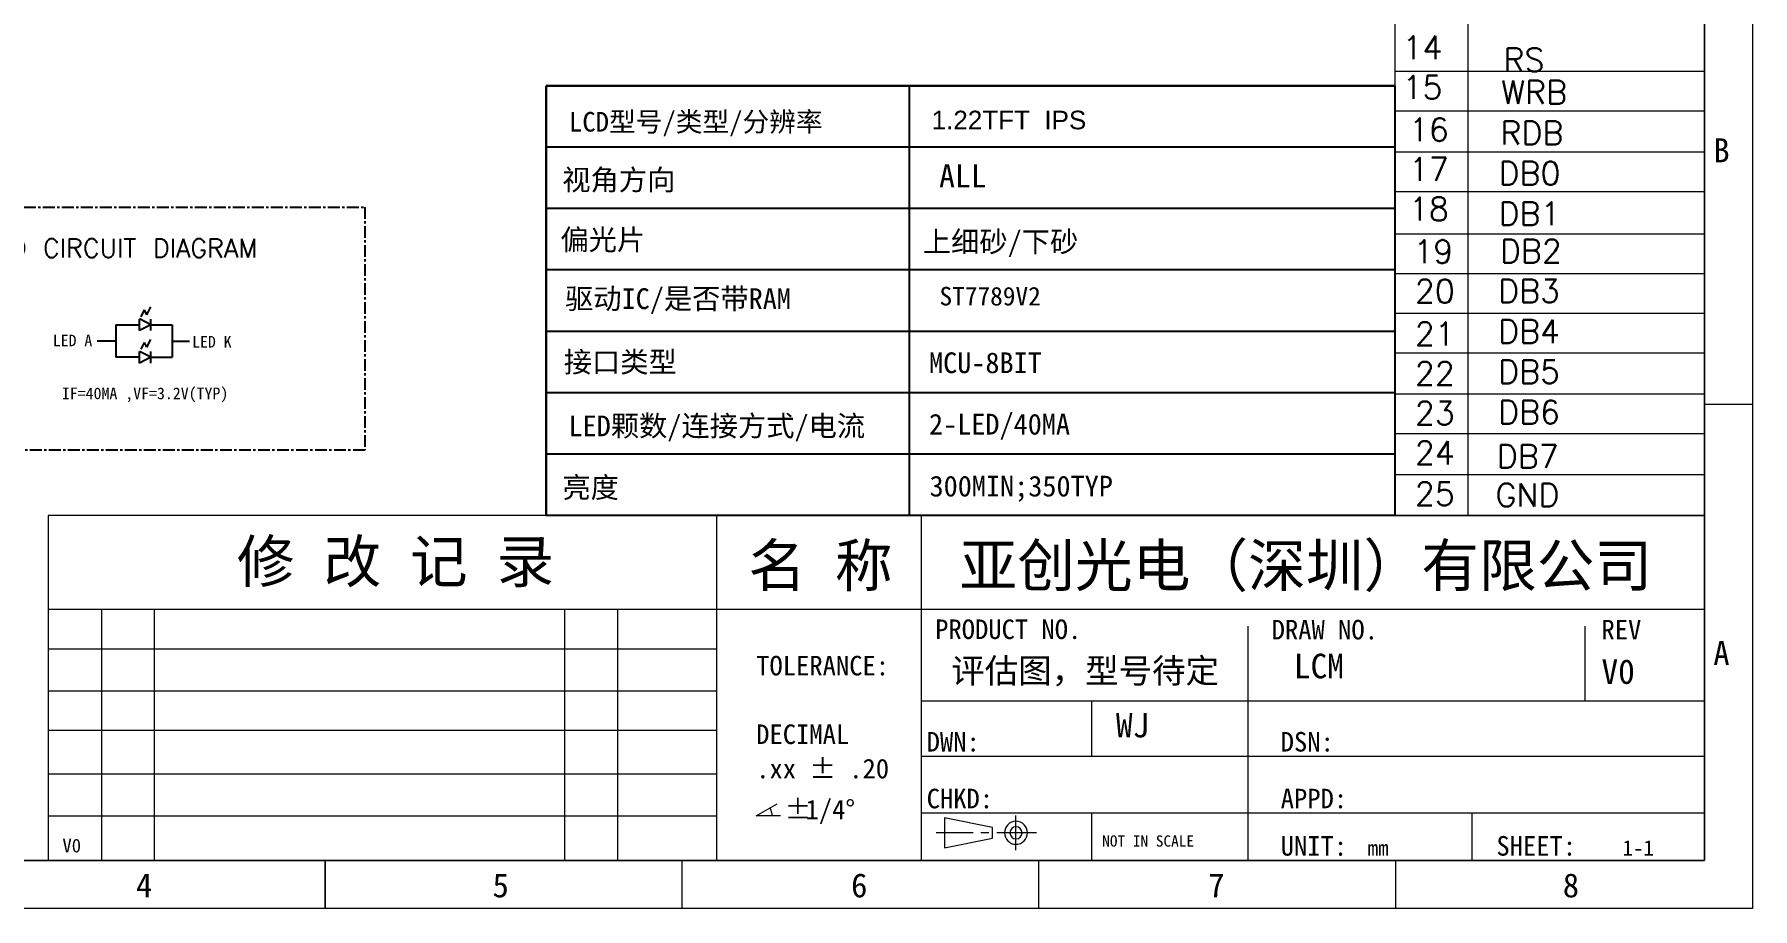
# Model space of a CAD drawing. Header units: millimetres. Extents: x 1040 to 3675, y 249 to 975.
# Drawn here: x 3331.8 to 3469.6, y 763.1 to 833.2 of the extents above; entities that cross this region are included whole.
import ezdxf
from ezdxf.enums import TextEntityAlignment as Align

# ---------------------------------------------------------------- set-up
doc = ezdxf.new("R2010")
doc.units = ezdxf.units.MM
doc.linetypes.add('C_SOLID_M', pattern=[0])
doc.linetypes.add('CENTER', pattern=[50.8, 31.75, -6.35, 6.35, -6.35])
for name, color, linetype in [('dim', 3, 'Continuous'), ('FPC', 33, 'Continuous'), ('需修改处', 1, 'Continuous')]:
    doc.layers.add(name, color=color, linetype=linetype)
doc.styles.get("Standard").update_dxf_attribs({"font": 'txt', "bigfont": 'gbcbig.shx'})
doc.styles.add('宋', font='', dxfattribs={"height": 2})
doc.styles.add('宋体', font='')
doc.styles.get('宋').set_extended_font_data('SimSun')
doc.styles.get('宋体').set_extended_font_data('SimSun')

msp = doc.modelspace()

# ---------------------------------------------------------------- linework, layer by layer
at = {"lineweight": 0}
for p, q in [((3469.5749, 924.9533), (3469.5749, 763.072)), ((3465.7206, 921.099), (3465.7206, 766.9263)), ((3465.7206, 766.9263), (3465.7206, 921.099)), ((3465.7206, 772.7848), (3465.7206, 804.3435)), ((3465.7206, 803.5423), (3469.5749, 803.5423)), ((3465.7206, 794.5946), (3332.8948, 794.5946)), ((3465.7206, 766.9263), (3465.7206, 794.5946)), ((3332.8948, 787.1018), (3465.7206, 787.1018)), ((3429.1167, 766.9263), (3429.1167, 785.7408)), ((3456.1404, 779.7061), (3456.1404, 785.7408)), ((3469.5749, 784.6882), (3469.5749, 772.7848)), ((3469.5749, 781.8314), (3469.5749, 772.7848)), ((3469.5749, 781.8314), (3469.5749, 772.7848)), ((3465.7206, 779.7061), (3402.8991, 779.7061)), ((3408.6172, 769.5797), (3404.7775, 770.3609)), ((3404.7775, 770.3609), (3404.7775, 767.9514)), ((3410.5013, 767.7645), (3410.5013, 770.5478)), ((3408.6172, 768.7326), (3408.6172, 769.5797)), ((3404.7775, 767.9514), (3408.6172, 768.7326)), ((3465.7206, 766.9263), (3244.4828, 766.9263)), ((3465.7206, 766.9263), (3244.4828, 766.9263)), ((3244.4828, 766.9263), (3465.7206, 766.9263)), ((3244.4828, 766.9263), (3465.7206, 766.9263)), ((3276.3297, 766.9263), (3347.5997, 766.9263)), ((3355.1017, 763.072), (3355.1017, 766.9263)), ((3355.1017, 766.9263), (3355.1017, 763.072)), ((3355.1017, 766.7973), (3355.1017, 765.5062)), ((3377.966, 766.9263), (3465.7206, 766.9263)), ((3377.966, 766.9263), (3402.8991, 766.9263)), ((3383.72, 763.072), (3383.72, 766.9263)), ((3400.2926, 766.9263), (3465.7206, 766.9263)), ((3465.7206, 766.9263), (3402.8991, 766.9263)), ((3412.3383, 763.072), (3412.3383, 766.9263)), ((3440.9566, 763.072), (3440.9566, 766.9263)), ((3355.1017, 765.5062), (3355.1017, 763.072)), ((3469.5749, 763.072), (3240.6284, 763.072))]:
    msp.add_line(p, q, dxfattribs=at)
at = {"color": 0, "lineweight": 0}
for p, q in [((3440.8949, 879.7876), (3440.8949, 794.5946)), ((3446.7447, 879.7876), (3446.7447, 794.5946)), ((3465.7206, 794.5946), (3465.7206, 879.7876))]:
    msp.add_line(p, q, dxfattribs=at)
for p, q in [((3440.8949, 829.0829), (3372.816, 829.0827)), ((3372.816, 829.0827), (3372.8161, 794.5946)), ((3401.9575, 794.5946), (3401.9574, 829.0828)), ((3440.8949, 824.156), (3372.8161, 824.1558)), ((3440.8949, 819.229), (3372.8161, 819.229)), ((3440.8949, 814.3021), (3372.8161, 814.3021)), ((3440.8949, 809.3752), (3372.8161, 809.3752)), ((3440.8949, 804.4484), (3372.8161, 804.4484)), ((3440.8949, 799.5215), (3372.8161, 799.5215)), ((3440.8949, 794.5946), (3372.8161, 794.5946)), ((3440.8949, 794.5946), (3384.1625, 794.5946))]:
    msp.add_line(p, q)
at = {"linetype": 'ByBlock', "lineweight": 0}
for p, q in [((3332.8948, 794.5946), (3332.8948, 766.9263)), ((3386.4762, 794.5946), (3386.4762, 766.9263)), ((3402.8991, 794.5946), (3402.8991, 766.9263)), ((3337.1796, 787.1018), (3337.1796, 766.9263)), ((3341.4041, 787.1018), (3341.4041, 766.9263)), ((3374.3013, 787.1018), (3374.3013, 766.9263)), ((3378.5475, 787.1018), (3378.5475, 766.9263)), ((3386.4762, 783.8939), (3332.8948, 783.8939)), ((3386.4762, 780.5037), (3332.8948, 780.5037)), ((3416.5667, 779.7061), (3416.5667, 775.2745)), ((3386.4762, 777.3545), (3332.8948, 777.3545)), ((3465.7206, 775.2745), (3402.8991, 775.2745)), ((3386.4762, 773.8538), (3332.8948, 773.8538)), ((3386.4762, 773.8538), (3332.8948, 773.8538)), ((3386.4762, 770.5008), (3332.8948, 770.5008)), ((3465.7206, 770.7222), (3402.8991, 770.7222)), ((3416.5667, 770.7222), (3416.5667, 766.9263)), ((3447.0582, 770.7222), (3447.0582, 766.9263))]:
    msp.add_line(p, q, dxfattribs=at)
at = {"linetype": 'CENTER', "lineweight": 0, "ltscale": 0.1}
msp.add_line((3412.135, 769.1561), (3404.1005, 769.1561), dxfattribs=at)
at = {"color": 0, "linetype": 'Continuous', "lineweight": 0}
for points in [[(3440.8949, 830.2435), (3465.7206, 830.2435)], [(3440.8949, 827.0625), (3465.7206, 827.0625)], [(3440.8949, 823.7718), (3465.7206, 823.7718)], [(3440.8949, 820.5909), (3465.7206, 820.5909)], [(3440.8949, 817.1905), (3465.7206, 817.1905)], [(3440.8949, 814.0095), (3465.7206, 814.0095)], [(3440.8949, 810.8286), (3465.7206, 810.8286)], [(3440.8949, 807.6476), (3465.7206, 807.6476)], [(3440.8949, 804.3569), (3465.7206, 804.3569)], [(3440.8949, 801.176), (3465.7206, 801.176)], [(3440.8949, 797.8853), (3465.7206, 797.8853)], [(3440.8949, 797.8853), (3465.7206, 797.8853)], [(3440.8949, 794.5946), (3465.7206, 794.5946)]]:
    msp.add_lwpolyline(points, dxfattribs=at)
msp.add_lwpolyline([(3372.816, 829.0827), (3440.8949, 829.0827), (3440.8949, 794.5946), (3372.816, 794.5946)], close=True)
at = {"lineweight": 5}
msp.add_lwpolyline([(3439.601, 794.5946), (3465.7206, 794.5946)], dxfattribs=at)
at = {"lineweight": 0}
msp.add_lwpolyline([(3391.6304, 770.5058), (3389.6683, 770.5058), (3391.3624, 771.4839)], dxfattribs=at)
msp.add_lwpolyline([(3390.9479, 770.5058, 0.1316525), (3390.7765, 771.1456)], format="xyb", dxfattribs=at)
for radius, start, end in [(0.9203, 0, 180), (0.9203, 180, 0), (0.4865, 0, 180), (0.4865, 180, 0)]:
    msp.add_arc((3410.5013, 769.1561), radius, start, end, dxfattribs=at)
at = {"layer": 'dim', "color": 4, "linetype": 'C_SOLID_M'}
for p, q in [((3341.1291, 809.9077), (3340.2057, 810.3694)), ((3340.2057, 809.4457), (3340.2057, 810.3691)), ((3341.1291, 809.4457), (3341.1291, 810.3691)), ((3338.3055, 809.9074), (3340.2057, 809.9074)), ((3341.1292, 809.9077), (3340.2057, 809.4459)), ((3341.1291, 809.9074), (3342.8366, 809.9074)), ((3342.8366, 809.9074), (3342.8366, 807.2978)), ((3341.1291, 807.298), (3340.2057, 807.7597)), ((3340.2057, 806.8361), (3340.2057, 807.7595)), ((3341.1291, 806.8361), (3341.1291, 807.7595)), ((3342.8366, 808.6026), (3344.2118, 808.6026)), ((3341.1291, 807.298), (3340.2057, 806.8363)), ((3341.1291, 807.2978), (3342.8366, 807.2978))]:
    msp.add_line(p, q, dxfattribs=at)
at = {"layer": 'dim', "color": 4}
for p, q in [((3340.5972, 811.095), (3340.3274, 810.5553)), ((3340.5972, 811.0951), (3340.7865, 810.7165)), ((3341.1007, 811.3449), (3340.7865, 810.7165)), ((3338.3055, 809.9074), (3338.3055, 807.2978)), ((3338.3055, 808.6026), (3336.812, 808.6026)), ((3340.5972, 808.4854), (3340.3274, 807.9457)), ((3340.5972, 808.4854), (3340.7865, 808.1069)), ((3341.1007, 808.7353), (3340.7865, 808.1069)), ((3340.2057, 807.2978), (3338.3055, 807.2978))]:
    msp.add_line(p, q, dxfattribs=at)
for points in [[(3340.8993, 810.6688), (3341.0532, 811.2498), (3340.6807, 810.7781)], [(3340.8993, 808.0592), (3341.0532, 808.6401), (3340.6807, 808.1685)]]:
    msp.add_solid(points, dxfattribs=at)
at = {"layer": 'FPC', "color": 1, "linetype": 'CENTER', "ltscale": 0.03}
msp.add_lwpolyline([(3323.3167, 819.3507), (3358.2912, 819.3507), (3358.2912, 799.8595), (3323.3167, 799.8595)], close=True, dxfattribs=at)

# ---------------------------------------------------------------- texts
at = {"color": 0, "linetype": 'Continuous', "lineweight": 0}
for s, p in [('14', (3441.4952, 831.2088)), ('RS', (3449.6056, 830.2325)), ('15', (3441.4952, 828.0279)), ('WRB', (3449.4195, 827.6239)), ('16', (3442.0206, 824.6267)), ('RDB', (3449.3614, 824.3631)), ('17', (3442.0206, 821.4457)), ('DB0', (3449.2117, 821.1281)), ('18', (3442.0206, 818.2647)), ('DB1', (3449.2117, 817.8888)), ('19', (3442.3718, 814.8498)), ('DB2', (3449.3203, 814.887)), ('20', (3442.4889, 811.6688)), ('DB3', (3449.1689, 811.6827)), ('DB4', (3449.1689, 808.4434)), ('21', (3442.4889, 808.2539)), ('22', (3442.4889, 805.0729)), ('DB5', (3449.1689, 805.2041)), ('23', (3442.4889, 801.892)), ('DB6', (3449.1689, 801.9648)), ('24', (3442.4889, 798.711)), ('DB7', (3449.074, 798.4189)), ('25', (3442.4889, 795.4203)), ('GND', (3448.9619, 795.3225))]:
    msp.add_text(s, height=1.86472, dxfattribs=at).set_placement(p)
at = {"color": 0, "linetype": 'Continuous', "style": '宋体'}
for s, height, rotation, p in [('LCD型号/类型/分辨率', 1.570419, 359.99988, (3384.8267, 825.4036)), ('视角方向', 1.66182, 359.99988, (3378.6512, 820.7004)), ('偏光片', 1.66182, 0.000124, (3377.3704, 815.9032)), ('驱动IC/是否带RAM', 1.661819, 0.000124, (3383.3973, 811.1713)), ('接口类型', 1.66182, 359.99988, (3378.7678, 806.0916)), ('LED颗数/连接方式/电流', 1.661819, 0.000124, (3386.5095, 800.9655)), ('亮度', 1.66182, 0.000243, (3376.3958, 796.0273))]:
    msp.add_text(s, height=height, rotation=rotation, dxfattribs=at).set_placement(p, align=Align.CENTER)
at = {"lineweight": 0, "style": '宋体'}
for s, height, p in [('B', 1.9272, (3466.4225, 822.9377)), ('PRODUCT NO.', 1.566513, (3404.0212, 784.6995)), ('DRAW NO.', 1.56651, (3431.0054, 784.6658)), ('REV', 1.56651, (3457.4522, 784.6658)), ('A', 1.9272, (3466.4184, 782.6025)), ('TOLERANCE:', 1.56651, (3389.6683, 781.7824)), ('DECIMAL', 1.56651, (3389.6683, 776.278)), ('DWN:', 1.56651, (3403.3381, 775.6737)), ('DSN:', 1.56651, (3431.7307, 775.6737)), ('.xx %%p .20', 1.566513, (3389.6683, 773.5224)), ('%%p ', 1.56651, (3391.9447, 770.2692)), ('1/4%%D', 1.56651, (3393.6219, 770.2384)), ('CHKD:', 1.56651, (3403.3381, 771.1214)), ('APPD:', 1.56651, (3431.7307, 771.1214)), ('UNIT:', 1.56651, (3431.7307, 767.3227)), ('SHEET:', 1.56651, (3449.0263, 767.3227)), ('mm', 1.23336, (3438.7007, 767.3227)), ('1-1', 1.23336, (3459.1416, 767.3227)), ('4', 1.9272, (3339.9345, 763.9772)), ('5', 1.9272, (3368.525, 763.9772)), ('6', 1.9272, (3397.2767, 763.9772)), ('7', 1.9272, (3425.9209, 763.9772)), ('8', 1.9272, (3454.3502, 763.9772))]:
    msp.add_text(s, height=height, dxfattribs=at).set_placement(p)
at = {"color": 1}
msp.add_text('LED CIRCUIT DIAGRAM ', height=1.491973, dxfattribs=at).set_placement((3327.5011, 815.3092))
at = {"color": 4, "style": '宋体'}
msp.add_text('IF=40MA ,VF=3.2V(TYP)', height=0.934209, dxfattribs=at).set_placement((3333.9904, 803.9386))
at = {"linetype": 'ByBlock', "lineweight": 0, "style": '宋体'}
for s, height, p in [('修 改 记 录', 3.39348, (3348.026, 789.2312)), ('名 称', 3.39348, (3389.0442, 788.9071)), ('亚创光电（深圳）有限公司', 3.393483, (3405.9729, 788.9071))]:
    msp.add_text(s, height=height, dxfattribs=at).set_placement(p)
at = {"linetype": 'ByBlock', "lineweight": 0, "insert": (3417.416, 768.9487), "char_height": 0.902681, "width": 10.288002, "attachment_point": 1, "style": '宋体'}
msp.add_mtext('NOT IN SCALE', dxfattribs=at)
at = {"color": 1, "style": '宋体'}
for tag, p in [('上细砂/下砂', (3403.026, 815.7384)), ('300MIN;350TYP', (3403.5698, 796.1328))]:
    msp.add_attdef(tag, p, '', height=1.6628, dxfattribs=at)
for tag, p in [('MCU-8BIT', (3403.5247, 806.0273)), ('2-LED/40MA', (3403.5247, 801.1004))]:
    msp.add_attdef(tag, p, '', height=1.6628, rotation=0.000004, dxfattribs=at)
at = {"layer": 'dim', "color": 4, "style": '宋体'}
for s, p in [('LED A', (3333.266, 808.1826)), ('LED K', (3344.4365, 808.0796))]:
    msp.add_text(s, height=0.92948, dxfattribs=at).set_placement(p)
at = {"layer": 'dim', "color": 1, "attachment_point": 1, "style": '宋'}
for s, insert, char_height, width in [('{\\fArial|b0|i0|c0|p32;1.22TFT  IPS}', (3403.7391, 827.077), 1.492992, 40.131755), ('ALL', (3404.3368, 822.785), 1.86624, 36.558056), ('ST7789V2', (3404.3677, 812.9477), 1.49299, 40.131755)]:
    msp.add_mtext(s, dxfattribs=dict(at, insert=insert, char_height=char_height, width=width))
at = {"layer": '需修改处', "linetype": 'ByBlock', "lineweight": 0, "style": '宋体'}
for s, height, p in [('评估图，型号待定', 1.96773, (3405.3152, 781.1713)), ('LCM', 1.96773, (3432.7848, 781.5509)), ('V0', 1.96773, (3457.4522, 781.0993)), ('WJ', 1.96773, (3418.515, 776.8041)), ('V0', 1.09632, (3334.0359, 767.5806))]:
    msp.add_text(s, height=height, dxfattribs=at).set_placement(p)

doc.saveas('drawing.dxf')
